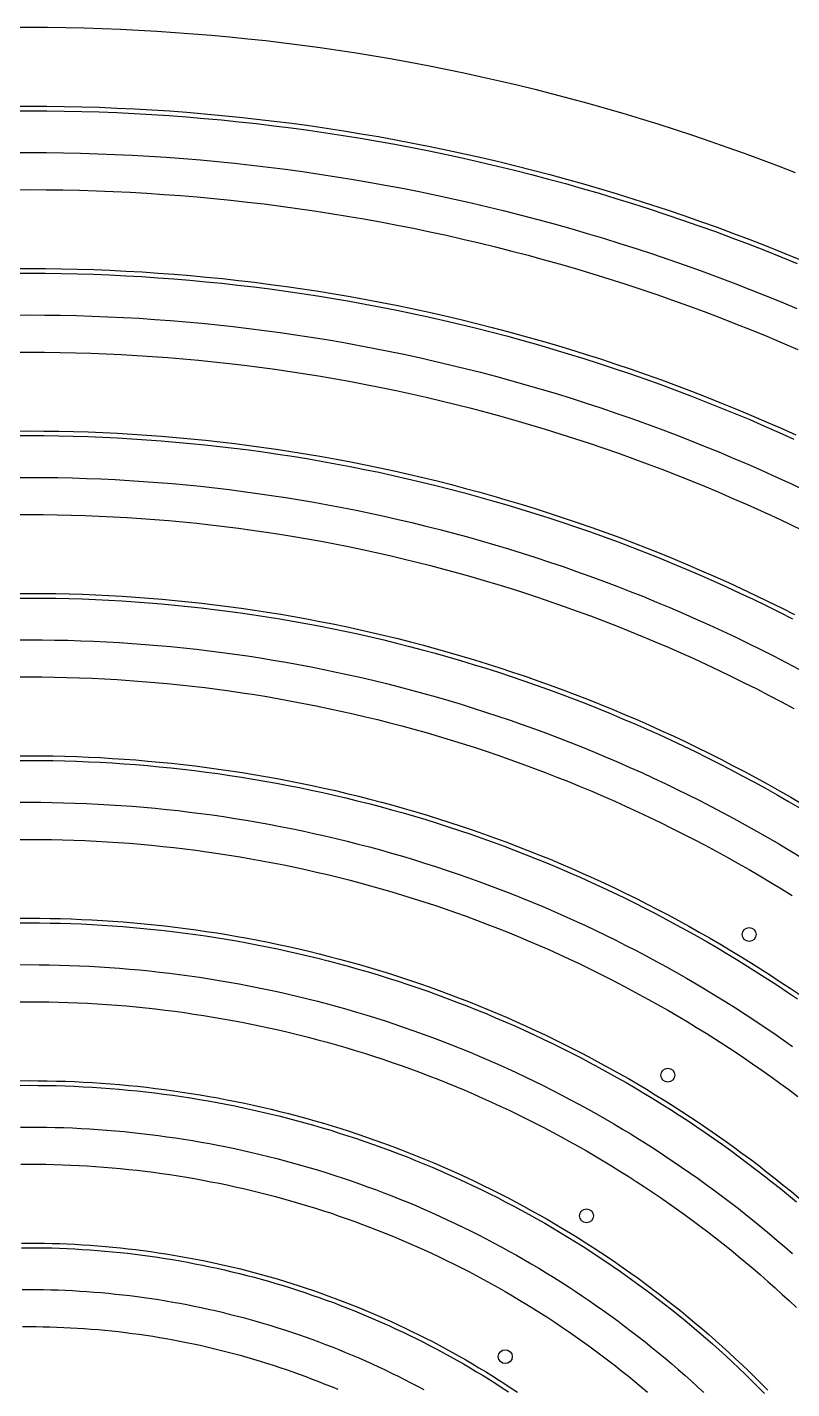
# Model space of a CAD drawing. Header units: metres. Extents: x 10 to 1210, y 10 to 2773.
# Drawn here: x 459.6 to 624.2, y 2460.6 to 2754 of the extents above; entities that cross this region are included whole.
import ezdxf

# ---------------------------------------------------------------- set-up
doc = ezdxf.new("R2010")
doc.units = ezdxf.units.M
for name, color, linetype in [('ACIKLIK', 5, 'Continuous'), ('ASKI_DELIK', 6, 'Continuous'), ('CAM_SABLON', 4, 'Continuous'), ('DIS_KENAR_V91_Z3', 1, 'Continuous'), ('LAMBA_T4_Z4', 3, 'Continuous')]:
    doc.layers.add(name, color=color, linetype=linetype)

msp = doc.modelspace()

# ---------------------------------------------------------------- linework, layer by layer
at = {"layer": 'ACIKLIK'}
for points in [[(456.31, 2726.98), (460, 2727), (463.69, 2726.98), (467.38, 2726.94), (471.07, 2726.85), (474.76, 2726.74), (478.45, 2726.6), (482.14, 2726.42), (485.82, 2726.21), (489.51, 2725.97), (493.19, 2725.7), (496.87, 2725.39), (500.54, 2725.05), (504.22, 2724.68), (507.88, 2724.28), (511.55, 2723.85), (515.21, 2723.38), (518.87, 2722.88), (522.52, 2722.35), (526.17, 2721.79), (529.82, 2721.2), (533.45, 2720.57), (537.09, 2719.92), (540.71, 2719.23), (544.33, 2718.51), (547.95, 2717.76), (551.55, 2716.97), (555.15, 2716.16), (558.75, 2715.31), (562.33, 2714.43), (565.91, 2713.53), (569.48, 2712.59), (573.04, 2711.62), (576.59, 2710.61), (580.14, 2709.58), (583.67, 2708.52), (587.2, 2707.42), (590.71, 2706.3), (594.22, 2705.14), (597.72, 2703.95), (601.2, 2702.74), (604.67, 2701.49), (608.14, 2700.21), (611.59, 2698.9), (615.03, 2697.57), (618.46, 2696.2), (621.87, 2694.8), (625.28, 2693.37)], [(456.61, 2691.98), (460, 2692), (463.39, 2691.98), (466.77, 2691.94), (470.16, 2691.87), (473.54, 2691.76), (476.92, 2691.63), (480.31, 2691.47), (483.69, 2691.28), (487.07, 2691.05), (490.44, 2690.8), (493.82, 2690.52), (497.19, 2690.21), (500.56, 2689.87), (503.92, 2689.51), (507.29, 2689.11), (510.64, 2688.68), (514, 2688.22), (517.35, 2687.74), (520.7, 2687.22), (524.04, 2686.68), (527.38, 2686.11), (530.71, 2685.5), (534.03, 2684.87), (537.35, 2684.21), (540.67, 2683.52), (543.98, 2682.8), (547.28, 2682.06), (550.58, 2681.28), (553.87, 2680.47), (557.15, 2679.64), (560.42, 2678.78), (563.69, 2677.89), (566.95, 2676.97), (570.2, 2676.02), (573.44, 2675.05), (576.67, 2674.04), (579.9, 2673.01), (583.11, 2671.95), (586.32, 2670.86), (589.52, 2669.74), (592.7, 2668.6), (595.88, 2667.43), (599.05, 2666.23), (602.2, 2665), (605.35, 2663.75), (608.48, 2662.47), (611.6, 2661.16), (614.71, 2659.82), (617.81, 2658.46), (620.9, 2657.06), (623.98, 2655.65), (627.04, 2654.2)], [(456.92, 2656.99), (460, 2657), (463.08, 2656.99), (466.16, 2656.95), (469.24, 2656.88), (472.32, 2656.78), (475.4, 2656.66), (478.47, 2656.52), (481.55, 2656.34), (484.62, 2656.14), (487.7, 2655.91), (490.77, 2655.66), (493.83, 2655.37), (496.9, 2655.07), (499.96, 2654.73), (503.02, 2654.37), (506.08, 2653.98), (509.13, 2653.56), (512.18, 2653.12), (515.22, 2652.65), (518.26, 2652.16), (521.3, 2651.64), (524.33, 2651.09), (527.36, 2650.51), (530.38, 2649.91), (533.39, 2649.29), (536.4, 2648.63), (539.41, 2647.95), (542.41, 2647.25), (545.4, 2646.51), (548.38, 2645.76), (551.36, 2644.97), (554.34, 2644.16), (557.3, 2643.33), (560.26, 2642.46), (563.21, 2641.58), (566.15, 2640.66), (569.08, 2639.72), (572.01, 2638.76), (574.93, 2637.77), (577.83, 2636.75), (580.73, 2635.71), (583.62, 2634.65), (586.5, 2633.55), (589.37, 2632.44), (592.24, 2631.3), (595.09, 2630.13), (597.93, 2628.94), (600.76, 2627.72), (603.58, 2626.48), (606.39, 2625.22), (609.18, 2623.93), (611.97, 2622.61), (614.74, 2621.27), (617.51, 2619.91), (620.26, 2618.53), (623, 2617.11), (625.72, 2615.68)], [(457.22, 2621.99), (460, 2622), (462.78, 2621.99), (465.55, 2621.95), (468.32, 2621.89), (471.1, 2621.81), (473.87, 2621.7), (476.64, 2621.56), (479.41, 2621.41), (482.18, 2621.23), (484.95, 2621.02), (487.72, 2620.79), (490.48, 2620.54), (493.24, 2620.26), (496, 2619.96), (498.75, 2619.63), (501.51, 2619.28), (504.26, 2618.9), (507, 2618.51), (509.75, 2618.08), (512.49, 2617.64), (515.22, 2617.17), (517.95, 2616.67), (520.68, 2616.16), (523.4, 2615.62), (526.12, 2615.05), (528.83, 2614.46), (531.53, 2613.85), (534.24, 2613.21), (536.93, 2612.55), (539.62, 2611.87), (542.3, 2611.16), (544.98, 2610.43), (547.65, 2609.68), (550.32, 2608.9), (552.97, 2608.1), (555.62, 2607.28), (558.27, 2606.44), (560.9, 2605.57), (563.53, 2604.67), (566.15, 2603.76), (568.76, 2602.82), (571.37, 2601.86), (573.96, 2600.88), (576.55, 2599.87), (579.12, 2598.84), (581.69, 2597.79), (584.25, 2596.72), (586.8, 2595.62), (589.34, 2594.51), (591.87, 2593.37), (594.39, 2592.21), (596.9, 2591.02), (599.4, 2589.82), (601.89, 2588.59), (604.37, 2587.34), (606.84, 2586.07), (609.29, 2584.78), (611.74, 2583.46), (614.17, 2582.13), (616.59, 2580.77), (619, 2579.4), (621.4, 2578), (623.78, 2576.58), (626.15, 2575.14)], [(457.53, 2586.99), (460, 2587), (462.47, 2586.99), (464.94, 2586.96), (467.41, 2586.9), (469.88, 2586.83), (472.34, 2586.73), (474.81, 2586.61), (477.28, 2586.47), (479.74, 2586.31), (482.2, 2586.13), (484.67, 2585.92), (487.12, 2585.7), (489.58, 2585.45), (492.04, 2585.18), (494.49, 2584.89), (496.94, 2584.58), (499.39, 2584.25), (501.83, 2583.89), (504.27, 2583.52), (506.71, 2583.12), (509.14, 2582.7), (511.57, 2582.26), (514, 2581.8), (516.42, 2581.32), (518.84, 2580.82), (521.25, 2580.29), (523.66, 2579.75), (526.06, 2579.18), (528.46, 2578.59), (530.86, 2577.99), (533.25, 2577.36), (535.63, 2576.71), (538.01, 2576.04), (540.38, 2575.35), (542.74, 2574.63), (545.1, 2573.9), (547.45, 2573.15), (549.8, 2572.38), (552.14, 2571.58), (554.47, 2570.77), (556.79, 2569.93), (559.11, 2569.08), (561.42, 2568.2), (563.72, 2567.31), (566.01, 2566.39), (568.3, 2565.46), (570.58, 2564.5), (572.85, 2563.53), (575.11, 2562.53), (577.36, 2561.52), (579.6, 2560.48), (581.83, 2559.43), (584.06, 2558.36), (586.27, 2557.27), (588.48, 2556.15), (590.67, 2555.02), (592.86, 2553.87), (595.04, 2552.71), (597.2, 2551.52), (599.36, 2550.31), (601.5, 2549.08), (603.63, 2547.84), (605.76, 2546.58), (607.87, 2545.3), (609.97, 2544), (612.06, 2542.68), (614.13, 2541.34), (616.2, 2539.99), (618.25, 2538.62), (620.29, 2537.23), (622.32, 2535.82), (624.34, 2534.39)], [(457.84, 2551.99), (460, 2552), (462.16, 2551.99), (464.33, 2551.96), (466.49, 2551.91), (468.66, 2551.85), (470.82, 2551.76), (472.98, 2551.66), (475.14, 2551.54), (477.3, 2551.4), (479.46, 2551.24), (481.61, 2551.06), (483.77, 2550.86), (485.92, 2550.64), (488.07, 2550.41), (490.22, 2550.15), (492.37, 2549.88), (494.51, 2549.59), (496.66, 2549.28), (498.8, 2548.95), (500.93, 2548.6), (503.06, 2548.23), (505.19, 2547.85), (507.32, 2547.44), (509.44, 2547.02), (511.56, 2546.58), (513.68, 2546.12), (515.79, 2545.64), (517.89, 2545.15), (520, 2544.63), (522.09, 2544.1), (524.19, 2543.55), (526.28, 2542.98), (528.36, 2542.39), (530.44, 2541.79), (532.51, 2541.16), (534.57, 2540.52), (536.64, 2539.86), (538.69, 2539.18), (540.74, 2538.49), (542.78, 2537.77), (544.82, 2537.04), (546.85, 2536.29), (548.88, 2535.53), (550.89, 2534.74), (552.9, 2533.94), (554.91, 2533.12), (556.9, 2532.28), (558.89, 2531.43), (560.87, 2530.56), (562.84, 2529.67), (564.81, 2528.76), (566.77, 2527.84), (568.72, 2526.9), (570.66, 2525.94), (572.59, 2524.97), (574.51, 2523.98), (576.43, 2522.97), (578.34, 2521.95), (580.23, 2520.91), (582.12, 2519.85), (584, 2518.77), (585.87, 2517.68), (587.73, 2516.58), (589.58, 2515.45), (591.42, 2514.32), (593.25, 2513.16), (595.07, 2511.99), (596.88, 2510.8), (598.68, 2509.6), (600.47, 2508.38), (602.25, 2507.15), (604.01, 2505.9), (605.77, 2504.64), (607.52, 2503.36), (609.25, 2502.06), (610.97, 2500.75), (612.68, 2499.43), (614.38, 2498.09), (616.07, 2496.73), (617.75, 2495.36), (619.41, 2493.98), (621.06, 2492.58), (622.7, 2491.17), (624.33, 2489.74)], [(458.14, 2516.99), (460, 2517), (461.86, 2516.99), (463.72, 2516.97), (465.58, 2516.93), (467.43, 2516.87), (469.29, 2516.8), (471.15, 2516.71), (473, 2516.6), (474.86, 2516.48), (476.71, 2516.34), (478.56, 2516.19), (480.42, 2516.02), (482.26, 2515.83), (484.11, 2515.63), (485.96, 2515.41), (487.8, 2515.18), (489.64, 2514.93), (491.48, 2514.66), (493.32, 2514.38), (495.16, 2514.08), (496.99, 2513.76), (498.82, 2513.43), (500.64, 2513.09), (502.47, 2512.72), (504.29, 2512.35), (506.1, 2511.95), (507.91, 2511.54), (509.72, 2511.11), (511.53, 2510.67), (513.33, 2510.22), (515.13, 2509.74), (516.92, 2509.25), (518.71, 2508.75), (520.5, 2508.23), (522.28, 2507.69), (524.05, 2507.14), (525.82, 2506.57), (527.59, 2505.99), (529.35, 2505.4), (531.1, 2504.78), (532.85, 2504.15), (534.59, 2503.51), (536.33, 2502.85), (538.06, 2502.18), (539.79, 2501.49), (541.51, 2500.79), (543.23, 2500.07), (544.93, 2499.33), (546.63, 2498.58), (548.33, 2497.82), (550.02, 2497.04), (551.7, 2496.25), (553.37, 2495.44), (555.04, 2494.62), (556.7, 2493.78), (558.35, 2492.93), (560, 2492.07), (561.63, 2491.19), (563.26, 2490.29), (564.89, 2489.39), (566.5, 2488.46), (568.11, 2487.53), (569.7, 2486.58), (571.29, 2485.61), (572.87, 2484.63), (574.44, 2483.64), (576.01, 2482.64), (577.56, 2481.62), (579.11, 2480.58), (580.64, 2479.54), (582.17, 2478.48), (583.69, 2477.41), (585.2, 2476.32), (586.7, 2475.22), (588.19, 2474.11), (589.67, 2472.98), (591.14, 2471.85), (592.6, 2470.7), (594.05, 2469.53), (595.48, 2468.36), (596.91, 2467.17), (598.33, 2465.97), (599.74, 2464.75), (601.14, 2463.53), (602.52, 2462.29), (603.9, 2461.04), (605.27, 2459.78)], [(458.45, 2481.99), (460, 2482), (461.55, 2481.99), (463.11, 2481.97), (464.66, 2481.94), (466.21, 2481.89), (467.76, 2481.83), (469.32, 2481.76), (470.87, 2481.67), (472.42, 2481.57), (473.97, 2481.45), (475.51, 2481.32), (477.06, 2481.18), (478.61, 2481.02), (480.15, 2480.86), (481.69, 2480.67), (483.23, 2480.48), (484.77, 2480.27), (486.31, 2480.04), (487.85, 2479.81), (489.38, 2479.56), (490.91, 2479.3), (492.44, 2479.02), (493.96, 2478.73), (495.49, 2478.43), (497.01, 2478.11), (498.53, 2477.78), (500.04, 2477.44), (501.55, 2477.08), (503.06, 2476.71), (504.57, 2476.33), (506.07, 2475.93), (507.57, 2475.53), (509.06, 2475.1), (510.55, 2474.67), (512.04, 2474.22), (513.53, 2473.76), (515, 2473.29), (516.48, 2472.8), (517.95, 2472.3), (519.42, 2471.79), (520.88, 2471.27), (522.34, 2470.73), (523.79, 2470.18), (525.24, 2469.61), (526.68, 2469.04), (528.12, 2468.45), (529.55, 2467.85), (530.98, 2467.24), (532.4, 2466.61), (533.82, 2465.97), (535.23, 2465.32), (536.63, 2464.66), (538.03, 2463.99), (539.42, 2463.3), (540.81, 2462.6), (542.19, 2461.89), (543.57, 2461.16), (544.93, 2460.43)]]:
    msp.add_lwpolyline(points, dxfattribs=at)
at = {"layer": 'ASKI_DELIK'}
for centre in [(615, 2558.51), (597.5, 2528.19), (580, 2497.86), (562.5, 2467.53)]:
    msp.add_circle(centre, 1.5, dxfattribs=at)
at = {"layer": 'CAM_SABLON'}
for points in [[(456.23, 2735.98), (460, 2736), (463.77, 2735.98), (467.54, 2735.93), (471.31, 2735.85), (475.08, 2735.74), (478.84, 2735.59), (482.61, 2735.41), (486.37, 2735.19), (490.13, 2734.95), (493.89, 2734.67), (497.65, 2734.36), (501.41, 2734.01), (505.16, 2733.63), (508.9, 2733.22), (512.65, 2732.78), (516.39, 2732.3), (520.12, 2731.8), (523.85, 2731.25), (527.58, 2730.68), (531.3, 2730.08), (535.02, 2729.44), (538.73, 2728.77), (542.43, 2728.06), (546.13, 2727.33), (549.82, 2726.56), (553.5, 2725.76), (557.18, 2724.93), (560.85, 2724.06), (564.51, 2723.17), (568.16, 2722.24), (571.81, 2721.28), (575.45, 2720.29), (579.08, 2719.26), (582.69, 2718.21), (586.3, 2717.12), (589.9, 2716.01), (593.5, 2714.86), (597.08, 2713.68), (600.65, 2712.46), (604.2, 2711.22), (607.75, 2709.95), (611.29, 2708.64), (614.81, 2707.31), (618.33, 2705.94), (621.83, 2704.54), (625.32, 2703.12)], [(456.54, 2700.98), (460, 2701), (463.46, 2700.98), (466.93, 2700.94), (470.39, 2700.86), (473.86, 2700.76), (477.32, 2700.62), (480.78, 2700.46), (484.24, 2700.26), (487.69, 2700.03), (491.15, 2699.78), (494.6, 2699.49), (498.05, 2699.17), (501.5, 2698.83), (504.94, 2698.45), (508.38, 2698.04), (511.82, 2697.6), (515.25, 2697.14), (518.68, 2696.64), (522.1, 2696.11), (525.52, 2695.56), (528.94, 2694.97), (532.35, 2694.35), (535.75, 2693.71), (539.15, 2693.03), (542.54, 2692.32), (545.93, 2691.59), (549.31, 2690.82), (552.68, 2690.03), (556.04, 2689.21), (559.4, 2688.35), (562.75, 2687.47), (566.09, 2686.56), (569.43, 2685.62), (572.75, 2684.65), (576.07, 2683.65), (579.38, 2682.63), (582.68, 2681.57), (585.97, 2680.48), (589.25, 2679.37), (592.52, 2678.23), (595.78, 2677.06), (599.03, 2675.86), (602.27, 2674.63), (605.5, 2673.38), (608.72, 2672.09), (611.93, 2670.78), (615.12, 2669.44), (618.3, 2668.07), (621.47, 2666.68), (624.63, 2665.25)], [(456.84, 2665.99), (460, 2666), (463.16, 2665.99), (466.32, 2665.94), (469.48, 2665.88), (472.63, 2665.78), (475.79, 2665.66), (478.95, 2665.5), (482.1, 2665.32), (485.25, 2665.12), (488.4, 2664.88), (491.55, 2664.62), (494.7, 2664.33), (497.84, 2664.02), (500.98, 2663.67), (504.12, 2663.3), (507.25, 2662.9), (510.38, 2662.48), (513.51, 2662.02), (516.63, 2661.54), (519.75, 2661.04), (522.86, 2660.5), (525.97, 2659.94), (529.07, 2659.35), (532.17, 2658.73), (535.26, 2658.09), (538.35, 2657.42), (541.43, 2656.72), (544.51, 2656), (547.58, 2655.25), (550.64, 2654.47), (553.69, 2653.66), (556.74, 2652.83), (559.78, 2651.98), (562.81, 2651.09), (565.84, 2650.18), (568.86, 2649.25), (571.86, 2648.28), (574.86, 2647.29), (577.86, 2646.28), (580.84, 2645.24), (583.81, 2644.17), (586.78, 2643.08), (589.73, 2641.96), (592.67, 2640.81), (595.61, 2639.64), (598.53, 2638.44), (601.44, 2637.22), (604.35, 2635.98), (607.24, 2634.7), (610.12, 2633.41), (612.99, 2632.08), (615.84, 2630.74), (618.69, 2629.36), (621.52, 2627.97), (624.34, 2626.54)], [(457.15, 2630.99), (460, 2631), (462.85, 2630.99), (465.71, 2630.95), (468.56, 2630.89), (471.41, 2630.8), (474.26, 2630.69), (477.11, 2630.55), (479.96, 2630.39), (482.81, 2630.2), (485.66, 2629.99), (488.5, 2629.76), (491.34, 2629.49), (494.18, 2629.21), (497.02, 2628.9), (499.85, 2628.56), (502.68, 2628.2), (505.51, 2627.82), (508.33, 2627.41), (511.15, 2626.97), (513.97, 2626.52), (516.78, 2626.03), (519.59, 2625.52), (522.39, 2624.99), (525.19, 2624.44), (527.99, 2623.85), (530.78, 2623.25), (533.56, 2622.62), (536.34, 2621.96), (539.11, 2621.29), (541.87, 2620.58), (544.63, 2619.86), (547.39, 2619.11), (550.13, 2618.33), (552.87, 2617.53), (555.61, 2616.71), (558.33, 2615.87), (561.05, 2615), (563.76, 2614.1), (566.46, 2613.18), (569.15, 2612.24), (571.84, 2611.28), (574.52, 2610.29), (577.19, 2609.28), (579.85, 2608.25), (582.5, 2607.19), (585.14, 2606.11), (587.77, 2605), (590.39, 2603.88), (593, 2602.73), (595.6, 2601.56), (598.2, 2600.36), (600.78, 2599.15), (603.35, 2597.91), (605.91, 2596.64), (608.45, 2595.36), (610.99, 2594.05), (613.52, 2592.72), (616.03, 2591.37), (618.53, 2590), (621.02, 2588.61), (623.5, 2587.19), (625.96, 2585.75)], [(457.45, 2595.99), (460, 2596), (462.55, 2595.99), (465.1, 2595.96), (467.64, 2595.9), (470.19, 2595.82), (472.74, 2595.72), (475.28, 2595.6), (477.83, 2595.46), (480.37, 2595.29), (482.91, 2595.1), (485.45, 2594.89), (487.99, 2594.66), (490.52, 2594.4), (493.06, 2594.12), (495.59, 2593.82), (498.11, 2593.5), (500.64, 2593.16), (503.16, 2592.79), (505.68, 2592.4), (508.19, 2592), (510.71, 2591.56), (513.21, 2591.11), (515.72, 2590.63), (518.22, 2590.14), (520.71, 2589.62), (523.2, 2589.08), (525.69, 2588.52), (528.17, 2587.93), (530.64, 2587.33), (533.11, 2586.7), (535.58, 2586.05), (538.03, 2585.38), (540.49, 2584.69), (542.93, 2583.98), (545.37, 2583.24), (547.81, 2582.49), (550.23, 2581.71), (552.65, 2580.91), (555.07, 2580.09), (557.47, 2579.25), (559.87, 2578.39), (562.26, 2577.51), (564.64, 2576.61), (567.02, 2575.68), (569.39, 2574.74), (571.74, 2573.77), (574.09, 2572.79), (576.43, 2571.78), (578.77, 2570.76), (581.09, 2569.71), (583.4, 2568.64), (585.71, 2567.55), (588, 2566.45), (590.29, 2565.32), (592.57, 2564.17), (594.83, 2563.01), (597.09, 2561.82), (599.33, 2560.61), (601.56, 2559.39), (603.79, 2558.14), (606, 2556.88), (608.2, 2555.6), (610.39, 2554.29), (612.57, 2552.97), (614.74, 2551.63), (616.89, 2550.27), (619.03, 2548.89), (621.17, 2547.49), (623.28, 2546.08), (625.39, 2544.64)], [(457.76, 2560.99), (460, 2561), (462.24, 2560.99), (464.49, 2560.96), (466.73, 2560.91), (468.97, 2560.84), (471.21, 2560.76), (473.45, 2560.65), (475.69, 2560.52), (477.93, 2560.37), (480.16, 2560.21), (482.4, 2560.02), (484.63, 2559.82), (486.86, 2559.59), (489.09, 2559.35), (491.32, 2559.08), (493.55, 2558.8), (495.77, 2558.5), (497.99, 2558.18), (500.2, 2557.84), (502.42, 2557.48), (504.63, 2557.1), (506.83, 2556.7), (509.04, 2556.28), (511.24, 2555.84), (513.43, 2555.38), (515.62, 2554.91), (517.81, 2554.41), (520, 2553.9), (522.17, 2553.37), (524.35, 2552.81), (526.52, 2552.24), (528.68, 2551.65), (530.84, 2551.04), (532.99, 2550.42), (535.14, 2549.77), (537.28, 2549.11), (539.42, 2548.42), (541.55, 2547.72), (543.67, 2547), (545.79, 2546.26), (547.9, 2545.5), (550, 2544.72), (552.1, 2543.93), (554.19, 2543.12), (556.27, 2542.29), (558.35, 2541.44), (560.42, 2540.57), (562.48, 2539.68), (564.53, 2538.78), (566.58, 2537.86), (568.61, 2536.92), (570.64, 2535.96), (572.66, 2534.99), (574.67, 2534), (576.68, 2532.99), (578.67, 2531.96), (580.65, 2530.92), (582.63, 2529.86), (584.6, 2528.78), (586.55, 2527.68), (588.5, 2526.57), (590.44, 2525.44), (592.36, 2524.29), (594.28, 2523.13), (596.19, 2521.95), (598.09, 2520.75), (599.97, 2519.54), (601.85, 2518.31), (603.71, 2517.06), (605.57, 2515.8), (607.41, 2514.52), (609.24, 2513.23), (611.06, 2511.92), (612.87, 2510.59), (614.67, 2509.25), (616.45, 2507.89), (618.22, 2506.52), (619.99, 2505.13), (621.74, 2503.73), (623.47, 2502.31), (625.2, 2500.87)], [(458.06, 2525.99), (460, 2526), (461.94, 2525.99), (463.87, 2525.97), (465.81, 2525.92), (467.75, 2525.86), (469.68, 2525.79), (471.62, 2525.7), (473.55, 2525.59), (475.49, 2525.46), (477.42, 2525.32), (479.35, 2525.16), (481.28, 2524.98), (483.21, 2524.78), (485.13, 2524.57), (487.05, 2524.35), (488.98, 2524.1), (490.9, 2523.84), (492.81, 2523.56), (494.73, 2523.27), (496.64, 2522.96), (498.55, 2522.63), (500.46, 2522.28), (502.36, 2521.92), (504.26, 2521.54), (506.16, 2521.15), (508.05, 2520.74), (509.94, 2520.31), (511.82, 2519.87), (513.71, 2519.41), (515.58, 2518.93), (517.46, 2518.44), (519.33, 2517.93), (521.19, 2517.4), (523.05, 2516.86), (524.91, 2516.3), (526.76, 2515.72), (528.6, 2515.13), (530.44, 2514.53), (532.28, 2513.9), (534.11, 2513.27), (535.93, 2512.61), (537.75, 2511.94), (539.56, 2511.25), (541.36, 2510.55), (543.16, 2509.83), (544.96, 2509.1), (546.74, 2508.35), (548.52, 2507.59), (550.3, 2506.81), (552.06, 2506.01), (553.82, 2505.2), (555.57, 2504.37), (557.32, 2503.53), (559.06, 2502.68), (560.79, 2501.8), (562.51, 2500.92), (564.22, 2500.01), (565.93, 2499.1), (567.63, 2498.17), (569.32, 2497.22), (571, 2496.26), (572.67, 2495.28), (574.34, 2494.29), (575.99, 2493.29), (577.64, 2492.27), (579.28, 2491.23), (580.91, 2490.18), (582.53, 2489.12), (584.14, 2488.05), (585.74, 2486.96), (587.33, 2485.85), (588.92, 2484.73), (590.49, 2483.6), (592.05, 2482.46), (593.6, 2481.3), (595.14, 2480.12), (596.68, 2478.94), (598.2, 2477.74), (599.71, 2476.53), (601.21, 2475.3), (602.7, 2474.06), (604.18, 2472.81), (605.64, 2471.55), (607.1, 2470.27), (608.55, 2468.98), (609.98, 2467.68), (611.4, 2466.36), (612.81, 2465.03), (614.21, 2463.69), (615.6, 2462.34), (616.98, 2460.98), (618.34, 2459.6)], [(458.37, 2490.99), (460, 2491), (461.63, 2490.99), (463.26, 2490.97), (464.9, 2490.94), (466.53, 2490.89), (468.16, 2490.82), (469.79, 2490.74), (471.42, 2490.65), (473.04, 2490.54), (474.67, 2490.42), (476.3, 2490.29), (477.92, 2490.14), (479.55, 2489.98), (481.17, 2489.8), (482.79, 2489.61), (484.41, 2489.4), (486.03, 2489.18), (487.64, 2488.95), (489.25, 2488.7), (490.86, 2488.44), (492.47, 2488.16), (494.08, 2487.87), (495.68, 2487.56), (497.28, 2487.25), (498.88, 2486.91), (500.47, 2486.57), (502.07, 2486.21), (503.65, 2485.83), (505.24, 2485.45), (506.82, 2485.04), (508.4, 2484.63), (509.97, 2484.2), (511.54, 2483.76), (513.11, 2483.3), (514.67, 2482.83), (516.23, 2482.34), (517.79, 2481.85), (519.34, 2481.34), (520.88, 2480.81), (522.42, 2480.27), (523.96, 2479.72), (525.49, 2479.16), (527.01, 2478.58), (528.54, 2477.99), (530.05, 2477.38), (531.56, 2476.77), (533.07, 2476.13), (534.57, 2475.49), (536.06, 2474.83), (537.55, 2474.16), (539.03, 2473.48), (540.51, 2472.78), (541.98, 2472.07), (543.44, 2471.35), (544.9, 2470.62), (546.35, 2469.87), (547.79, 2469.11), (549.23, 2468.34), (550.66, 2467.55), (552.08, 2466.76), (553.5, 2465.95), (554.91, 2465.12), (556.31, 2464.29), (557.71, 2463.44), (559.09, 2462.58), (560.47, 2461.71), (561.85, 2460.83), (563.21, 2459.94)]]:
    msp.add_lwpolyline(points, dxfattribs=at)
at = {"layer": 'DIS_KENAR_V91_Z3'}
for points in [[(456.07, 2753.98), (460, 2754), (463.93, 2753.98), (467.85, 2753.93), (471.78, 2753.85), (475.7, 2753.73), (479.63, 2753.57), (483.55, 2753.38), (487.47, 2753.16), (491.39, 2752.9), (495.31, 2752.61), (499.22, 2752.29), (503.13, 2751.93), (507.04, 2751.53), (510.94, 2751.11), (514.84, 2750.65), (518.74, 2750.15), (522.63, 2749.62), (526.51, 2749.06), (530.4, 2748.46), (534.27, 2747.83), (538.14, 2747.16), (542.01, 2746.46), (545.86, 2745.73), (549.72, 2744.97), (553.56, 2744.17), (557.4, 2743.33), (561.23, 2742.47), (565.05, 2741.57), (568.86, 2740.63), (572.67, 2739.67), (576.47, 2738.67), (580.26, 2737.63), (584.04, 2736.57), (587.81, 2735.47), (591.57, 2734.34), (595.32, 2733.17), (599.06, 2731.98), (602.79, 2730.75), (606.51, 2729.48), (610.21, 2728.19), (613.91, 2726.86), (617.59, 2725.5), (621.27, 2724.11), (624.93, 2722.69)], [(456.38, 2718.98), (460, 2719), (463.62, 2718.98), (467.24, 2718.94), (470.86, 2718.86), (474.48, 2718.75), (478.1, 2718.61), (481.72, 2718.43), (485.34, 2718.23), (488.95, 2717.99), (492.56, 2717.72), (496.17, 2717.42), (499.78, 2717.09), (503.38, 2716.73), (506.98, 2716.33), (510.58, 2715.91), (514.17, 2715.45), (517.76, 2714.96), (521.34, 2714.44), (524.92, 2713.89), (528.49, 2713.31), (532.06, 2712.7), (535.63, 2712.05), (539.19, 2711.38), (542.74, 2710.67), (546.28, 2709.93), (549.82, 2709.16), (553.35, 2708.36), (556.88, 2707.53), (560.4, 2706.67), (563.91, 2705.78), (567.41, 2704.86), (570.9, 2703.91), (574.39, 2702.92), (577.87, 2701.91), (581.33, 2700.87), (584.79, 2699.79), (588.24, 2698.69), (591.68, 2697.55), (595.11, 2696.39), (598.53, 2695.2), (601.94, 2693.97), (605.34, 2692.72), (608.72, 2691.44), (612.1, 2690.12), (615.46, 2688.78), (618.81, 2687.41), (622.15, 2686.01), (625.48, 2684.58)], [(456.68, 2683.99), (460, 2684), (463.32, 2683.99), (466.63, 2683.94), (469.95, 2683.87), (473.26, 2683.77), (476.58, 2683.64), (479.89, 2683.48), (483.2, 2683.29), (486.51, 2683.07), (489.81, 2682.83), (493.12, 2682.55), (496.42, 2682.25), (499.72, 2681.92), (503.02, 2681.56), (506.31, 2681.17), (509.6, 2680.75), (512.89, 2680.3), (516.17, 2679.83), (519.45, 2679.32), (522.72, 2678.79), (525.99, 2678.23), (529.25, 2677.64), (532.51, 2677.02), (535.76, 2676.37), (539.01, 2675.7), (542.25, 2674.99), (545.48, 2674.26), (548.71, 2673.5), (551.93, 2672.71), (555.14, 2671.9), (558.35, 2671.05), (561.55, 2670.18), (564.74, 2669.28), (567.93, 2668.35), (571.1, 2667.4), (574.27, 2666.41), (577.43, 2665.4), (580.58, 2664.36), (583.72, 2663.3), (586.85, 2662.2), (589.97, 2661.08), (593.08, 2659.94), (596.18, 2658.76), (599.27, 2657.56), (602.35, 2656.33), (605.42, 2655.07), (608.48, 2653.79), (611.52, 2652.48), (614.56, 2651.15), (617.58, 2649.79), (620.59, 2648.4), (623.59, 2646.98), (626.58, 2645.54)], [(456.99, 2648.99), (460, 2649), (463.01, 2648.99), (466.02, 2648.95), (469.03, 2648.88), (472.04, 2648.79), (475.05, 2648.67), (478.06, 2648.53), (481.06, 2648.36), (484.07, 2648.16), (487.07, 2647.94), (490.07, 2647.69), (493.07, 2647.41), (496.06, 2647.11), (499.06, 2646.78), (502.04, 2646.43), (505.03, 2646.05), (508.01, 2645.64), (510.99, 2645.21), (513.97, 2644.75), (516.94, 2644.27), (519.91, 2643.76), (522.87, 2643.22), (525.83, 2642.66), (528.78, 2642.07), (531.73, 2641.46), (534.67, 2640.82), (537.61, 2640.16), (540.54, 2639.47), (543.46, 2638.75), (546.38, 2638.01), (549.29, 2637.24), (552.2, 2636.45), (555.09, 2635.64), (557.99, 2634.79), (560.87, 2633.93), (563.74, 2633.03), (566.61, 2632.11), (569.47, 2631.17), (572.32, 2630.2), (575.16, 2629.21), (578, 2628.19), (580.82, 2627.15), (583.64, 2626.09), (586.44, 2624.99), (589.24, 2623.88), (592.03, 2622.74), (594.8, 2621.57), (597.57, 2620.39), (600.32, 2619.17), (603.07, 2617.94), (605.8, 2616.68), (608.53, 2615.39), (611.24, 2614.08), (613.94, 2612.75), (616.63, 2611.4), (619.3, 2610.02), (621.97, 2608.62), (624.62, 2607.19)], [(457.29, 2613.99), (460, 2614), (462.71, 2613.99), (465.41, 2613.95), (468.11, 2613.89), (470.82, 2613.81), (473.52, 2613.7), (476.22, 2613.58), (478.93, 2613.42), (481.62, 2613.24), (484.32, 2613.04), (487.02, 2612.82), (489.71, 2612.57), (492.4, 2612.3), (495.09, 2612.01), (497.78, 2611.69), (500.46, 2611.35), (503.14, 2610.98), (505.82, 2610.59), (508.49, 2610.18), (511.16, 2609.75), (513.83, 2609.29), (516.49, 2608.81), (519.15, 2608.3), (521.8, 2607.78), (524.45, 2607.23), (527.1, 2606.65), (529.73, 2606.05), (532.37, 2605.43), (535, 2604.79), (537.62, 2604.13), (540.23, 2603.44), (542.84, 2602.73), (545.45, 2601.99), (548.04, 2601.23), (550.64, 2600.45), (553.22, 2599.65), (555.8, 2598.83), (558.36, 2597.98), (560.93, 2597.11), (563.48, 2596.22), (566.03, 2595.3), (568.56, 2594.37), (571.09, 2593.41), (573.62, 2592.43), (576.13, 2591.43), (578.63, 2590.4), (581.13, 2589.36), (583.61, 2588.29), (586.09, 2587.2), (588.55, 2586.09), (591.01, 2584.96), (593.46, 2583.8), (595.9, 2582.63), (598.32, 2581.43), (600.74, 2580.21), (603.14, 2578.97), (605.54, 2577.71), (607.92, 2576.43), (610.29, 2575.13), (612.65, 2573.81), (615, 2572.47), (617.34, 2571.11), (619.66, 2569.72), (621.97, 2568.32), (624.27, 2566.89)], [(457.6, 2578.99), (460, 2579), (462.4, 2578.99), (464.8, 2578.96), (467.2, 2578.91), (469.6, 2578.83), (472, 2578.74), (474.39, 2578.62), (476.79, 2578.49), (479.18, 2578.33), (481.58, 2578.15), (483.97, 2577.95), (486.36, 2577.73), (488.75, 2577.49), (491.13, 2577.23), (493.51, 2576.95), (495.89, 2576.65), (498.27, 2576.32), (500.65, 2575.98), (503.02, 2575.61), (505.39, 2575.23), (507.75, 2574.82), (510.11, 2574.4), (512.47, 2573.95), (514.83, 2573.48), (517.18, 2572.99), (519.52, 2572.48), (521.86, 2571.95), (524.2, 2571.4), (526.53, 2570.83), (528.85, 2570.24), (531.18, 2569.63), (533.49, 2569), (535.8, 2568.35), (538.1, 2567.68), (540.4, 2566.98), (542.69, 2566.27), (544.98, 2565.54), (547.26, 2564.79), (549.53, 2564.02), (551.8, 2563.23), (554.06, 2562.42), (556.31, 2561.58), (558.55, 2560.73), (560.79, 2559.86), (563.02, 2558.98), (565.24, 2558.07), (567.45, 2557.14), (569.66, 2556.19), (571.85, 2555.23), (574.04, 2554.24), (576.22, 2553.23), (578.39, 2552.21), (580.55, 2551.17), (582.7, 2550.11), (584.85, 2549.03), (586.98, 2547.93), (589.1, 2546.81), (591.22, 2545.67), (593.32, 2544.52), (595.42, 2543.35), (597.5, 2542.16), (599.57, 2540.95), (601.64, 2539.72), (603.69, 2538.48), (605.73, 2537.21), (607.76, 2535.93), (609.78, 2534.63), (611.78, 2533.32), (613.78, 2531.99), (615.76, 2530.63), (617.73, 2529.27), (619.69, 2527.88), (621.64, 2526.48), (623.58, 2525.06), (625.5, 2523.62)], [(457.91, 2543.99), (460, 2544), (462.09, 2543.99), (464.19, 2543.96), (466.28, 2543.92), (468.38, 2543.85), (470.47, 2543.77), (472.56, 2543.67), (474.65, 2543.55), (476.74, 2543.42), (478.83, 2543.26), (480.92, 2543.09), (483, 2542.9), (485.09, 2542.69), (487.17, 2542.46), (489.25, 2542.21), (491.33, 2541.95), (493.4, 2541.66), (495.47, 2541.36), (497.54, 2541.05), (499.61, 2540.71), (501.68, 2540.35), (503.74, 2539.98), (505.79, 2539.59), (507.85, 2539.18), (509.9, 2538.76), (511.95, 2538.31), (513.99, 2537.85), (516.03, 2537.37), (518.06, 2536.87), (520.09, 2536.36), (522.12, 2535.82), (524.14, 2535.27), (526.15, 2534.7), (528.16, 2534.12), (530.17, 2533.51), (532.17, 2532.89), (534.16, 2532.25), (536.15, 2531.6), (538.14, 2530.92), (540.11, 2530.23), (542.08, 2529.53), (544.05, 2528.8), (546.01, 2528.06), (547.96, 2527.3), (549.91, 2526.52), (551.84, 2525.73), (553.78, 2524.92), (555.7, 2524.09), (557.62, 2523.25), (559.53, 2522.39), (561.43, 2521.51), (563.32, 2520.62), (565.21, 2519.71), (567.09, 2518.78), (568.96, 2517.84), (570.82, 2516.88), (572.67, 2515.91), (574.52, 2514.92), (576.35, 2513.91), (578.18, 2512.89), (580, 2511.85), (581.81, 2510.79), (583.61, 2509.72), (585.4, 2508.63), (587.18, 2507.53), (588.95, 2506.41), (590.71, 2505.28), (592.46, 2504.13), (594.21, 2502.97), (595.94, 2501.79), (597.66, 2500.6), (599.37, 2499.39), (601.07, 2498.16), (602.76, 2496.93), (604.44, 2495.67), (606.1, 2494.4), (607.76, 2493.12), (609.4, 2491.83), (611.04, 2490.52), (612.66, 2489.19), (614.27, 2487.85), (615.87, 2486.5), (617.45, 2485.13), (619.03, 2483.75), (620.59, 2482.35), (622.14, 2480.95), (623.68, 2479.52), (625.21, 2478.09)], [(458.21, 2508.99), (460, 2509), (461.79, 2508.99), (463.58, 2508.97), (465.37, 2508.93), (467.15, 2508.88), (468.94, 2508.8), (470.73, 2508.72), (472.51, 2508.62), (474.3, 2508.5), (476.08, 2508.37), (477.87, 2508.22), (479.65, 2508.06), (481.43, 2507.88), (483.21, 2507.68), (484.98, 2507.47), (486.76, 2507.25), (488.53, 2507), (490.3, 2506.75), (492.07, 2506.48), (493.83, 2506.19), (495.6, 2505.89), (497.36, 2505.57), (499.12, 2505.23), (500.87, 2504.88), (502.62, 2504.52), (504.37, 2504.14), (506.11, 2503.75), (507.86, 2503.34), (509.59, 2502.91), (511.33, 2502.47), (513.06, 2502.01), (514.78, 2501.54), (516.51, 2501.06), (518.22, 2500.56), (519.94, 2500.04), (521.64, 2499.51), (523.35, 2498.97), (525.05, 2498.41), (526.74, 2497.83), (528.43, 2497.24), (530.11, 2496.64), (531.79, 2496.02), (533.47, 2495.38), (535.13, 2494.74), (536.79, 2494.07), (538.45, 2493.4), (540.1, 2492.7), (541.74, 2492), (543.38, 2491.28), (545.01, 2490.54), (546.64, 2489.79), (548.25, 2489.03), (549.87, 2488.25), (551.47, 2487.46), (553.07, 2486.66), (554.66, 2485.84), (556.24, 2485), (557.82, 2484.16), (559.39, 2483.3), (560.95, 2482.42), (562.5, 2481.54), (564.05, 2480.63), (565.58, 2479.72), (567.11, 2478.79), (568.63, 2477.85), (570.15, 2476.9), (571.65, 2475.93), (573.15, 2474.95), (574.63, 2473.95), (576.11, 2472.95), (577.58, 2471.93), (579.04, 2470.89), (580.5, 2469.85), (581.94, 2468.79), (583.37, 2467.72), (584.8, 2466.64), (586.21, 2465.54), (587.62, 2464.43), (589.01, 2463.31), (590.4, 2462.18), (591.77, 2461.04), (593.14, 2459.88)], [(458.52, 2473.99), (460, 2474), (461.48, 2473.99), (462.97, 2473.97), (464.45, 2473.94), (465.93, 2473.9), (467.42, 2473.84), (468.9, 2473.77), (470.38, 2473.68), (471.86, 2473.59), (473.34, 2473.48), (474.82, 2473.35), (476.29, 2473.22), (477.77, 2473.07), (479.24, 2472.91), (480.72, 2472.73), (482.19, 2472.55), (483.66, 2472.35), (485.13, 2472.13), (486.59, 2471.91), (488.06, 2471.67), (489.52, 2471.42), (490.98, 2471.15), (492.44, 2470.88), (493.89, 2470.59), (495.34, 2470.29), (496.79, 2469.97), (498.24, 2469.64), (499.69, 2469.3), (501.13, 2468.95), (502.56, 2468.59), (504, 2468.21), (505.43, 2467.82), (506.86, 2467.41), (508.28, 2467), (509.7, 2466.57), (511.12, 2466.13), (512.53, 2465.68), (513.94, 2465.22), (515.35, 2464.74), (516.75, 2464.25), (518.14, 2463.75), (519.54, 2463.23), (520.92, 2462.71), (522.31, 2462.17), (523.68, 2461.62), (525.06, 2461.06), (526.42, 2460.49)]]:
    msp.add_lwpolyline(points, dxfattribs=at)
at = {"layer": 'LAMBA_T4_Z4'}
for points in [[(456.22, 2736.98), (460, 2737), (463.78, 2736.98), (467.56, 2736.93), (471.33, 2736.85), (475.11, 2736.74), (478.89, 2736.59), (482.66, 2736.41), (486.43, 2736.19), (490.2, 2735.95), (493.97, 2735.67), (497.74, 2735.35), (501.5, 2735.01), (505.26, 2734.63), (509.02, 2734.22), (512.77, 2733.77), (516.52, 2733.3), (520.26, 2732.79), (524, 2732.24), (527.74, 2731.67), (531.47, 2731.06), (535.19, 2730.42), (538.91, 2729.75), (542.62, 2729.04), (546.33, 2728.31), (550.03, 2727.54), (553.72, 2726.74), (557.4, 2725.9), (561.08, 2725.04), (564.75, 2724.14), (568.41, 2723.21), (572.07, 2722.25), (575.71, 2721.25), (579.35, 2720.23), (582.98, 2719.17), (586.6, 2718.08), (590.21, 2716.96), (593.8, 2715.81), (597.39, 2714.62), (600.97, 2713.41), (604.54, 2712.16), (608.09, 2710.89), (611.64, 2709.58), (615.17, 2708.24), (618.69, 2706.87), (622.2, 2705.47), (625.7, 2704.04)], [(456.53, 2701.98), (460, 2702), (463.47, 2701.98), (466.95, 2701.94), (470.42, 2701.86), (473.89, 2701.76), (477.36, 2701.62), (480.83, 2701.45), (484.3, 2701.26), (487.76, 2701.03), (491.23, 2700.77), (494.69, 2700.49), (498.15, 2700.17), (501.6, 2699.82), (505.05, 2699.44), (508.5, 2699.03), (511.95, 2698.59), (515.39, 2698.13), (518.83, 2697.63), (522.26, 2697.1), (525.69, 2696.54), (529.11, 2695.95), (532.53, 2695.34), (535.94, 2694.69), (539.35, 2694.01), (542.75, 2693.3), (546.14, 2692.57), (549.53, 2691.8), (552.91, 2691), (556.28, 2690.18), (559.65, 2689.32), (563.01, 2688.44), (566.36, 2687.52), (569.7, 2686.58), (573.04, 2685.61), (576.36, 2684.61), (579.68, 2683.58), (582.99, 2682.52), (586.29, 2681.43), (589.58, 2680.32), (592.86, 2679.17), (596.12, 2678), (599.38, 2676.8), (602.63, 2675.56), (605.87, 2674.31), (609.09, 2673.02), (612.31, 2671.7), (615.51, 2670.36), (618.7, 2668.99), (621.88, 2667.59), (625.05, 2666.16)], [(456.83, 2666.99), (460, 2667), (463.17, 2666.99), (466.34, 2666.94), (469.5, 2666.88), (472.67, 2666.78), (475.83, 2666.65), (479, 2666.5), (482.16, 2666.32), (485.32, 2666.12), (488.48, 2665.88), (491.64, 2665.62), (494.79, 2665.33), (497.94, 2665.01), (501.09, 2664.67), (504.24, 2664.29), (507.38, 2663.89), (510.52, 2663.47), (513.65, 2663.01), (516.79, 2662.53), (519.91, 2662.02), (523.03, 2661.49), (526.15, 2660.92), (529.26, 2660.33), (532.37, 2659.71), (535.47, 2659.07), (538.57, 2658.4), (541.66, 2657.7), (544.74, 2656.97), (547.82, 2656.22), (550.89, 2655.44), (553.95, 2654.63), (557.01, 2653.8), (560.06, 2652.94), (563.1, 2652.05), (566.13, 2651.14), (569.16, 2650.2), (572.17, 2649.23), (575.18, 2648.24), (578.18, 2647.22), (581.17, 2646.18), (584.15, 2645.11), (587.13, 2644.01), (590.09, 2642.89), (593.04, 2641.74), (595.98, 2640.57), (598.91, 2639.37), (601.84, 2638.14), (604.75, 2636.89), (607.65, 2635.62), (610.53, 2634.32), (613.41, 2632.99), (616.28, 2631.64), (619.13, 2630.26), (621.97, 2628.86), (624.8, 2627.44)], [(457.14, 2631.99), (460, 2632), (462.86, 2631.99), (465.72, 2631.95), (468.59, 2631.89), (471.45, 2631.8), (474.31, 2631.69), (477.17, 2631.55), (480.02, 2631.39), (482.88, 2631.2), (485.73, 2630.99), (488.59, 2630.75), (491.44, 2630.49), (494.29, 2630.2), (497.13, 2629.89), (499.97, 2629.55), (502.81, 2629.19), (505.65, 2628.81), (508.48, 2628.4), (511.31, 2627.96), (514.14, 2627.5), (516.96, 2627.02), (519.77, 2626.51), (522.59, 2625.97), (525.39, 2625.42), (528.2, 2624.83), (530.99, 2624.22), (533.78, 2623.59), (536.57, 2622.94), (539.35, 2622.26), (542.12, 2621.55), (544.89, 2620.82), (547.65, 2620.07), (550.41, 2619.29), (553.16, 2618.49), (555.9, 2617.67), (558.63, 2616.82), (561.36, 2615.95), (564.08, 2615.05), (566.79, 2614.13), (569.49, 2613.19), (572.18, 2612.22), (574.87, 2611.23), (577.54, 2610.21), (580.21, 2609.18), (582.87, 2608.12), (585.52, 2607.03), (588.16, 2605.93), (590.79, 2604.8), (593.41, 2603.64), (596.02, 2602.47), (598.62, 2601.27), (601.21, 2600.05), (603.79, 2598.8), (606.35, 2597.54), (608.91, 2596.25), (611.45, 2594.94), (613.99, 2593.61), (616.51, 2592.25), (619.02, 2590.88), (621.51, 2589.48), (624, 2588.06), (626.47, 2586.61)], [(457.44, 2596.99), (460, 2597), (462.56, 2596.99), (465.11, 2596.96), (467.67, 2596.9), (470.23, 2596.82), (472.78, 2596.72), (475.33, 2596.6), (477.89, 2596.45), (480.44, 2596.29), (482.99, 2596.1), (485.54, 2595.88), (488.08, 2595.65), (490.63, 2595.39), (493.17, 2595.12), (495.71, 2594.82), (498.24, 2594.49), (500.78, 2594.15), (503.31, 2593.78), (505.84, 2593.39), (508.36, 2592.98), (510.88, 2592.55), (513.39, 2592.09), (515.91, 2591.62), (518.41, 2591.12), (520.92, 2590.6), (523.42, 2590.05), (525.91, 2589.49), (528.4, 2588.9), (530.88, 2588.3), (533.36, 2587.67), (535.83, 2587.02), (538.3, 2586.34), (540.76, 2585.65), (543.22, 2584.93), (545.66, 2584.2), (548.11, 2583.44), (550.54, 2582.66), (552.97, 2581.86), (555.39, 2581.04), (557.81, 2580.19), (560.21, 2579.33), (562.61, 2578.44), (565, 2577.54), (567.38, 2576.61), (569.76, 2575.66), (572.13, 2574.7), (574.48, 2573.71), (576.83, 2572.7), (579.17, 2571.67), (581.51, 2570.62), (583.83, 2569.55), (586.14, 2568.46), (588.44, 2567.35), (590.74, 2566.22), (593.02, 2565.06), (595.29, 2563.89), (597.56, 2562.7), (599.81, 2561.49), (602.05, 2560.26), (604.28, 2559.01), (606.5, 2557.75), (608.71, 2556.46), (610.91, 2555.15), (613.09, 2553.82), (615.27, 2552.48), (617.43, 2551.11), (619.58, 2549.73), (621.72, 2548.33), (623.84, 2546.91), (625.96, 2545.47)], [(457.75, 2561.99), (460, 2562), (462.25, 2561.99), (464.5, 2561.96), (466.75, 2561.91), (469, 2561.84), (471.25, 2561.75), (473.5, 2561.65), (475.75, 2561.52), (478, 2561.37), (480.24, 2561.2), (482.49, 2561.02), (484.73, 2560.81), (486.97, 2560.59), (489.21, 2560.34), (491.44, 2560.08), (493.68, 2559.79), (495.91, 2559.49), (498.13, 2559.17), (500.36, 2558.82), (502.58, 2558.46), (504.8, 2558.08), (507.02, 2557.68), (509.23, 2557.26), (511.44, 2556.82), (513.64, 2556.36), (515.84, 2555.88), (518.04, 2555.39), (520.23, 2554.87), (522.42, 2554.34), (524.6, 2553.78), (526.78, 2553.21), (528.95, 2552.62), (531.11, 2552.01), (533.28, 2551.38), (535.43, 2550.73), (537.58, 2550.06), (539.73, 2549.37), (541.86, 2548.67), (544, 2547.94), (546.12, 2547.2), (548.24, 2546.44), (550.35, 2545.66), (552.46, 2544.86), (554.56, 2544.05), (556.65, 2543.21), (558.73, 2542.36), (560.81, 2541.49), (562.88, 2540.6), (564.94, 2539.69), (566.99, 2538.77), (569.04, 2537.83), (571.07, 2536.87), (573.1, 2535.89), (575.12, 2534.89), (577.13, 2533.88), (579.13, 2532.85), (581.12, 2531.8), (583.11, 2530.73), (585.08, 2529.65), (587.05, 2528.55), (589, 2527.43), (590.94, 2526.3), (592.88, 2525.15), (594.8, 2523.98), (596.72, 2522.8), (598.62, 2521.59), (600.52, 2520.38), (602.4, 2519.14), (604.27, 2517.89), (606.13, 2516.62), (607.98, 2515.34), (609.82, 2514.04), (611.65, 2512.73), (613.46, 2511.39), (615.27, 2510.05), (617.06, 2508.69), (618.84, 2507.31), (620.61, 2505.91), (622.36, 2504.5), (624.11, 2503.08), (625.84, 2501.64)], [(458.05, 2526.99), (460, 2527), (461.95, 2526.99), (463.89, 2526.97), (465.84, 2526.92), (467.78, 2526.86), (469.73, 2526.79), (471.67, 2526.69), (473.61, 2526.58), (475.56, 2526.46), (477.5, 2526.31), (479.44, 2526.15), (481.37, 2525.97), (483.31, 2525.78), (485.24, 2525.57), (487.18, 2525.34), (489.11, 2525.09), (491.04, 2524.83), (492.96, 2524.55), (494.88, 2524.25), (496.81, 2523.94), (498.72, 2523.61), (500.64, 2523.27), (502.55, 2522.9), (504.46, 2522.52), (506.36, 2522.13), (508.27, 2521.71), (510.16, 2521.28), (512.06, 2520.84), (513.95, 2520.38), (515.83, 2519.9), (517.72, 2519.4), (519.59, 2518.89), (521.47, 2518.36), (523.34, 2517.82), (525.2, 2517.26), (527.06, 2516.68), (528.91, 2516.09), (530.76, 2515.48), (532.6, 2514.85), (534.44, 2514.21), (536.27, 2513.55), (538.1, 2512.88), (539.92, 2512.19), (541.73, 2511.48), (543.54, 2510.76), (545.34, 2510.02), (547.13, 2509.27), (548.92, 2508.5), (550.7, 2507.72), (552.48, 2506.92), (554.24, 2506.11), (556, 2505.28), (557.76, 2504.43), (559.5, 2503.57), (561.24, 2502.69), (562.97, 2501.8), (564.69, 2500.9), (566.41, 2499.98), (568.11, 2499.04), (569.81, 2498.09), (571.5, 2497.12), (573.18, 2496.14), (574.85, 2495.15), (576.52, 2494.14), (578.17, 2493.11), (579.82, 2492.08), (581.45, 2491.02), (583.08, 2489.96), (584.7, 2488.88), (586.31, 2487.78), (587.91, 2486.67), (589.5, 2485.55), (591.08, 2484.41), (592.65, 2483.26), (594.2, 2482.1), (595.75, 2480.92), (597.29, 2479.73), (598.82, 2478.52), (600.34, 2477.3), (601.85, 2476.07), (603.34, 2474.83), (604.83, 2473.57), (606.3, 2472.3), (607.76, 2471.02), (609.22, 2469.72), (610.66, 2468.41), (612.09, 2467.09), (613.5, 2465.76), (614.91, 2464.41), (616.3, 2463.05), (617.68, 2461.68), (619.05, 2460.3)], [(458.36, 2491.99), (460, 2492), (461.64, 2491.99), (463.28, 2491.97), (464.92, 2491.94), (466.56, 2491.89), (468.2, 2491.82), (469.84, 2491.74), (471.48, 2491.65), (473.11, 2491.54), (474.75, 2491.42), (476.39, 2491.28), (478.02, 2491.13), (479.65, 2490.97), (481.28, 2490.79), (482.91, 2490.6), (484.54, 2490.39), (486.16, 2490.17), (487.79, 2489.93), (489.41, 2489.69), (491.03, 2489.42), (492.65, 2489.14), (494.26, 2488.85), (495.87, 2488.55), (497.48, 2488.23), (499.09, 2487.89), (500.69, 2487.54), (502.29, 2487.18), (503.89, 2486.81), (505.48, 2486.42), (507.07, 2486.01), (508.66, 2485.59), (510.24, 2485.16), (511.82, 2484.72), (513.39, 2484.26), (514.97, 2483.79), (516.53, 2483.3), (518.1, 2482.8), (519.65, 2482.28), (521.21, 2481.76), (522.76, 2481.22), (524.3, 2480.66), (525.84, 2480.09), (527.37, 2479.51), (528.9, 2478.92), (530.43, 2478.31), (531.94, 2477.69), (533.46, 2477.05), (534.96, 2476.41), (536.47, 2475.75), (537.96, 2475.07), (539.45, 2474.39), (540.94, 2473.69), (542.41, 2472.97), (543.89, 2472.25), (545.35, 2471.51), (546.81, 2470.76), (548.26, 2469.99), (549.71, 2469.22), (551.14, 2468.43), (552.58, 2467.63), (554, 2466.81), (555.42, 2465.99), (556.83, 2465.15), (558.23, 2464.3), (559.62, 2463.43), (561.01, 2462.56), (562.39, 2461.67), (563.76, 2460.77), (565.13, 2459.86)]]:
    msp.add_lwpolyline(points, dxfattribs=at)

doc.saveas('drawing.dxf')
